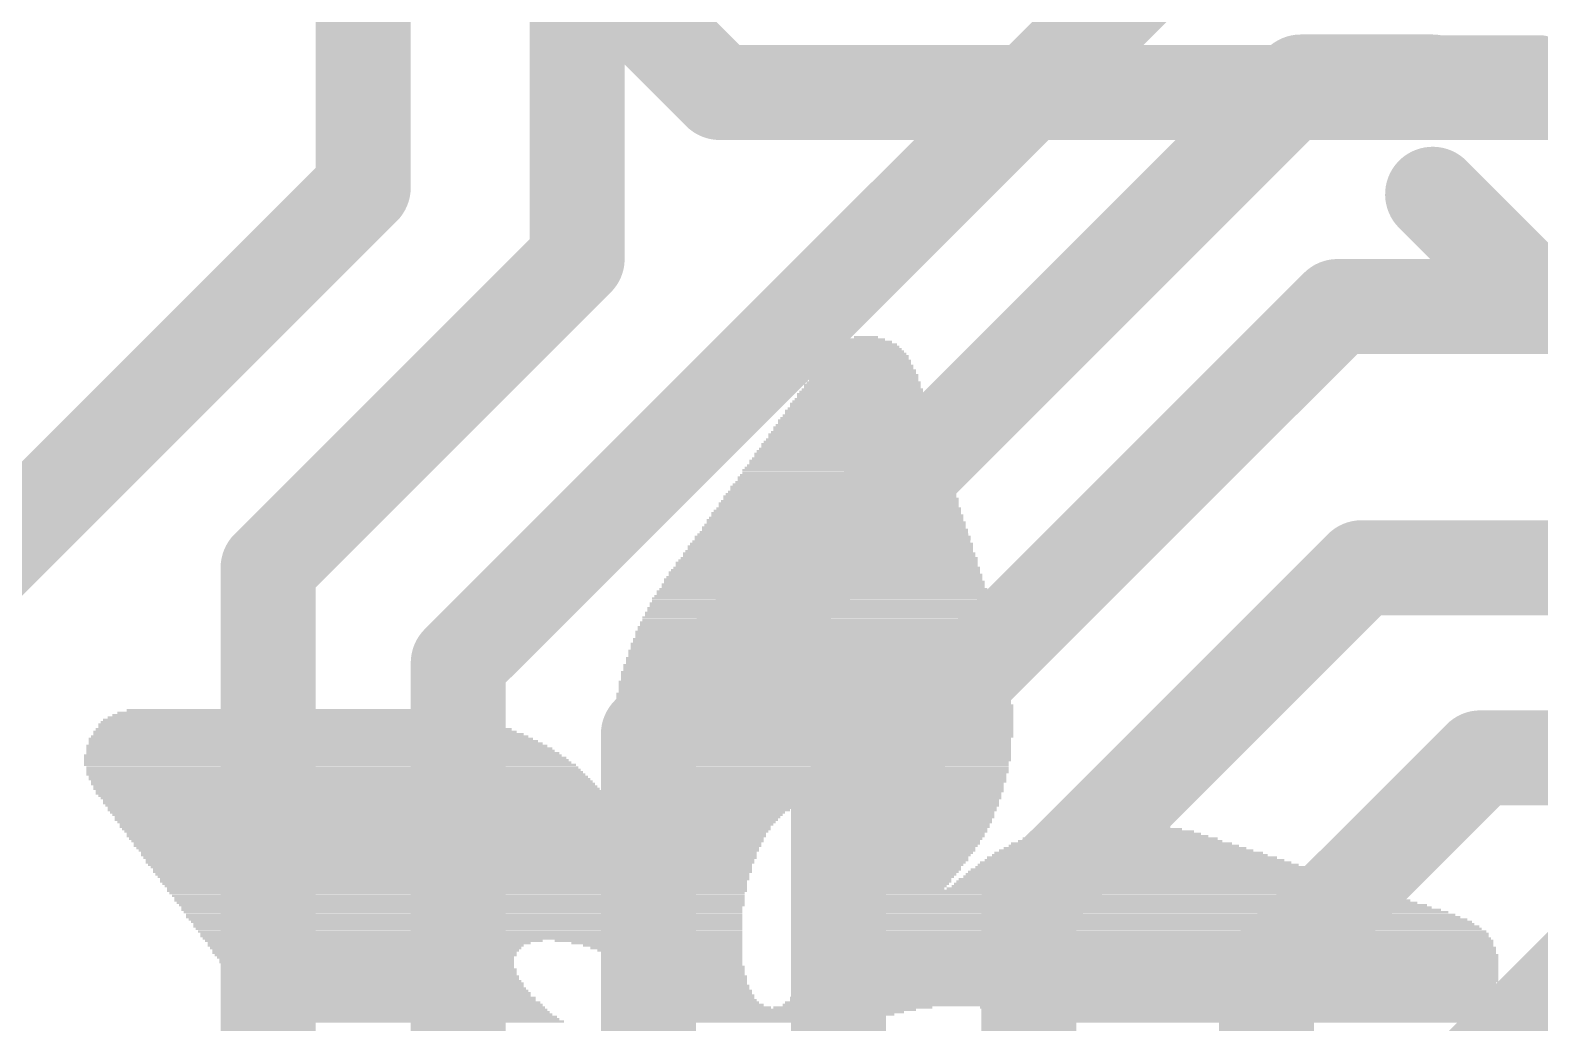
# Model space of a CAD drawing. Extents: x -6.8 to 60.3, y -8.9 to 34.9.
# Drawn here: x 23.113 to 27.146, y 8.944 to 11.597 of the extents above; entities that cross this region are included whole.
import ezdxf

# ---------------------------------------------------------------- set-up
doc = ezdxf.new("R2010")
doc.units = 0
for name, color, linetype in [('1', 12, 'CONTINUOUS'), ('16', 132, 'CONTINUOUS'), ('21', 40, 'CONTINUOUS')]:
    doc.layers.add(name, color=color, linetype=linetype)

# ---------------------------------------------------------------- blocks, each defined once
blk = doc.blocks.new('RECT112000X40000R50')
at = {"const_width": 0.0625}
blk.add_lwpolyline([(0.3188, -0.0625), (0.3188, 0.0625, 0.4142), (0.2875, 0.0938), (-0.2875, 0.0938, 0.4142), (-0.3188, 0.0625), (-0.3188, -0.0625, 0.4142), (-0.2875, -0.0938), (0.2875, -0.0938, 0.4142)], format="xyb", close=True, dxfattribs=at)
blk.add_solid([(-0.3031, -0.0781), (0.3031, -0.0781), (-0.3031, 0.0781), (0.3031, 0.0781)])
blk = doc.blocks.new('RECT')
blk.add_solid([(-0.5, -0.5), (0.5, -0.5), (-0.5, 0.5), (0.5, 0.5)])

msp = doc.modelspace()

# ---------------------------------------------------------------- linework, layer by layer
at = {"layer": '1', "const_width": 0.254}
for points in [[(24.003, 11.176), (24.003, 14.1605)], [(24.5745, 10.9855), (24.5745, 12.6365)], [(26.309, 11.958), (24.257, 9.906)], [(26.5075, 11.458), (24.765, 9.7155)], [(26.86, 11.458), (26.5075, 11.458)], [(22.479, 9.652), (24.003, 11.176)], [(24.5745, 10.9855), (23.749, 10.16)], [(26.606, 10.858), (25.273, 9.525)], [(27.46, 10.858), (26.606, 10.858)], [(23.749, 10.16), (23.749, 7.747)], [(26.67, 10.16), (25.781, 9.271)], [(27.94, 10.16), (26.67, 10.16)], [(24.257, 9.906), (24.257, 7.493)], [(24.765, 9.7155), (24.765, 7.239)], [(26.9875, 9.652), (26.416, 9.0805)], [(28.1305, 9.652), (26.9875, 9.652)], [(25.273, 9.525), (25.273, 6.985)], [(25.781, 9.271), (25.781, 6.731)], [(27.305, 9.144), (26.924, 8.763)], [(26.416, 9.0805), (26.416, 7.62)]]:
    msp.add_lwpolyline(points, dxfattribs=at)
at = {"layer": '1', "const_width": 0.127}
for points in [[(26.5075, 11.5215, 1), (26.5075, 11.3945)], [(26.5524, 11.4131, 1), (26.4626, 11.5029)], [(26.86, 11.3945, 1), (26.86, 11.5215)], [(24.0479, 11.1311, 1), (23.9581, 11.2209)], [(23.9395, 11.176, 1), (24.0665, 11.176)], [(24.6194, 10.9406, 1), (24.5296, 11.0304)], [(24.511, 10.9855, 1), (24.638, 10.9855)], [(26.606, 10.9215, 1), (26.606, 10.7945)], [(26.6509, 10.8131, 1), (26.5611, 10.9029)], [(23.8125, 10.16, 1), (23.6855, 10.16)], [(26.67, 10.2235, 1), (26.67, 10.0965)], [(26.7149, 10.1151, 1), (26.6251, 10.2049)], [(23.7041, 10.2049, 1), (23.7939, 10.1151)], [(24.3205, 9.906, 1), (24.1935, 9.906)], [(24.2121, 9.9509, 1), (24.3019, 9.8611)], [(24.8285, 9.7155, 1), (24.7015, 9.7155)], [(24.7201, 9.7604, 1), (24.8099, 9.6706)], [(26.9875, 9.7155, 1), (26.9875, 9.5885)], [(27.0324, 9.6071, 1), (26.9426, 9.6969)], [(25.3365, 9.525, 1), (25.2095, 9.525)], [(25.2281, 9.5699, 1), (25.3179, 9.4801)], [(25.8445, 9.271, 1), (25.7175, 9.271)], [(25.7361, 9.3159, 1), (25.8259, 9.2261)], [(26.4795, 9.0805, 1), (26.3525, 9.0805)], [(26.3711, 9.1254, 1), (26.4609, 9.0356)]]:
    msp.add_lwpolyline(points, format="xyb", dxfattribs=at)
at = {"layer": '16', "const_width": 0.254}
for points in [[(24.9555, 11.43), (24.5745, 11.811)], [(27.559, 11.43), (24.9555, 11.43)]]:
    msp.add_lwpolyline(points, dxfattribs=at)
at = {"layer": '16', "const_width": 0.127}
for points in [[(24.9555, 11.4935, 1), (24.9555, 11.3665)], [(24.9106, 11.3851, 1), (25.0004, 11.4749)]]:
    msp.add_lwpolyline(points, format="xyb", dxfattribs=at)
at = {"layer": '21', "const_width": 0.254}
msp.add_lwpolyline([(27.16, 10.858), (26.86, 11.158)], dxfattribs=at)
at = {"layer": '21', "const_width": 0.127}
for points in [[(26.9049, 11.2029, 1), (26.8151, 11.1131)], [(27.1151, 10.8131, 1), (27.2049, 10.9029)]]:
    msp.add_lwpolyline(points, format="xyb", dxfattribs=at)

# ---------------------------------------------------------------- block references
at = {"layer": '1', "rotation": 180}
msp.add_blockref('RECT112000X40000R50', (26.86, 11.458), dxfattribs=at)
at = {"layer": '21'}
for p, xscale, yscale in [((25.346, 10.7696), 0.1016, 0.0064), ((25.3461, 10.7759), 0.0635, 0.0063), ((25.3492, 10.7252), 0.2222, 0.0063), ((25.3492, 10.7315), 0.2096, 0.0064), ((25.3492, 10.7378), 0.1968, 0.0063), ((25.3492, 10.7442), 0.1842, 0.0064), ((25.3492, 10.7506), 0.1714, 0.0063), ((25.3524, 10.7569), 0.1524, 0.0064), ((25.3492, 10.7633), 0.1334, 0.0063), ((25.3429, 10.6934), 0.2603, 0.0064), ((25.3461, 10.6871), 0.2667, 0.0063), ((25.346, 10.6997), 0.254, 0.0063), ((25.3461, 10.7061), 0.2413, 0.0064), ((25.3492, 10.7125), 0.235, 0.0063), ((25.3492, 10.7188), 0.2222, 0.0064), ((25.3365, 10.649), 0.3112, 0.0063), ((25.3397, 10.6553), 0.3048, 0.0064), ((25.3397, 10.668), 0.2921, 0.0064), ((25.3397, 10.6616), 0.2921, 0.0063), ((25.3429, 10.6744), 0.2857, 0.0063), ((25.3429, 10.6807), 0.2731, 0.0064), ((25.327, 10.6045), 0.3556, 0.0064), ((25.3301, 10.6109), 0.3493, 0.0063), ((25.3301, 10.6235), 0.3365, 0.0063), ((25.3334, 10.6172), 0.3429, 0.0064), ((25.3333, 10.6299), 0.3302, 0.0064), ((25.3365, 10.6363), 0.3238, 0.0063), ((25.3365, 10.6426), 0.3112, 0.0064), ((25.3207, 10.5664), 0.3937, 0.0064), ((25.3238, 10.5791), 0.3874, 0.0064), ((25.3238, 10.5728), 0.3874, 0.0063), ((25.3238, 10.5854), 0.3746, 0.0063), ((25.327, 10.5982), 0.3683, 0.0063), ((25.327, 10.5918), 0.3683, 0.0064), ((25.3143, 10.5347), 0.4318, 0.0063), ((25.3143, 10.5283), 0.4318, 0.0064), ((25.3143, 10.541), 0.4191, 0.0064), ((25.3175, 10.5537), 0.4127, 0.0064), ((25.3175, 10.5473), 0.4127, 0.0063), ((25.3206, 10.5601), 0.4064, 0.0063), ((25.3048, 10.4902), 0.4763, 0.0064), ((25.3048, 10.4839), 0.4763, 0.0063), ((25.308, 10.4966), 0.4699, 0.0063), ((25.3079, 10.5029), 0.4572, 0.0064), ((25.3111, 10.5156), 0.4508, 0.0064), ((25.3111, 10.5092), 0.4508, 0.0063), ((25.3143, 10.522), 0.4445, 0.0063), ((25.2953, 10.4458), 0.5207, 0.0063), ((25.2984, 10.4521), 0.5144, 0.0064), ((25.2984, 10.4648), 0.5016, 0.0064), ((25.3016, 10.4585), 0.508, 0.0063), ((25.3016, 10.4711), 0.4953, 0.0063), ((25.3048, 10.4775), 0.4889, 0.0064), ((25.2889, 10.4077), 0.5588, 0.0063), ((25.292, 10.4204), 0.5525, 0.0063), ((25.292, 10.414), 0.5525, 0.0064), ((25.292, 10.4267), 0.5397, 0.0064), ((25.2952, 10.433), 0.5334, 0.0063), ((25.2984, 10.4394), 0.527, 0.0064), ((25.2825, 10.3632), 0.6096, 0.0064), ((25.2826, 10.3759), 0.5969, 0.0064), ((25.2826, 10.3696), 0.5969, 0.0063), ((25.2857, 10.3823), 0.5906, 0.0063), ((25.2857, 10.3886), 0.5778, 0.0064), ((25.2889, 10.4013), 0.5715, 0.0064), ((25.2889, 10.3949), 0.5715, 0.0063), ((25.273, 10.3315), 0.6414, 0.0063), ((25.273, 10.3251), 0.6414, 0.0064), ((25.2762, 10.3378), 0.635, 0.0064), ((25.2762, 10.3505), 0.6223, 0.0064), ((25.2794, 10.3442), 0.6287, 0.0063), ((25.2794, 10.3568), 0.6159, 0.0063), ((25.2635, 10.287), 0.6858, 0.0064), ((25.2667, 10.2934), 0.6795, 0.0063), ((25.2667, 10.3061), 0.6667, 0.0063), ((25.2699, 10.2997), 0.6731, 0.0064), ((25.2698, 10.3124), 0.6604, 0.0064), ((25.273, 10.3187), 0.654, 0.0063), ((25.2571, 10.2426), 0.7366, 0.0063), ((25.2572, 10.2489), 0.7239, 0.0064), ((25.2603, 10.2553), 0.7176, 0.0063), ((25.2603, 10.268), 0.7048, 0.0063), ((25.2635, 10.2616), 0.7112, 0.0064), ((25.2635, 10.2743), 0.6985, 0.0064), ((25.2667, 10.2806), 0.6921, 0.0063), ((25.2476, 10.2045), 0.7684, 0.0063), ((25.2508, 10.2172), 0.762, 0.0063), ((25.2508, 10.2108), 0.762, 0.0064), ((25.2539, 10.2235), 0.7557, 0.0064), ((25.2539, 10.2299), 0.7429, 0.0063), ((25.2571, 10.2362), 0.7366, 0.0064), ((25.2413, 10.16), 0.8191, 0.0064), ((25.2413, 10.1727), 0.8065, 0.0064), ((25.2413, 10.1664), 0.8065, 0.0063), ((25.2445, 10.1791), 0.8001, 0.0063), ((25.2476, 10.1854), 0.7938, 0.0064), ((25.2476, 10.1981), 0.781, 0.0064), ((25.2476, 10.1918), 0.781, 0.0063), ((25.2318, 10.1283), 0.8509, 0.0063), ((25.2349, 10.1219), 0.8572, 0.0064), ((25.2349, 10.1346), 0.8446, 0.0064), ((25.2349, 10.1473), 0.8318, 0.0064), ((25.2381, 10.141), 0.8382, 0.0063), ((25.2381, 10.1537), 0.8255, 0.0063), ((25.2286, 10.0838), 0.8953, 0.0064), ((25.2286, 10.0965), 0.8827, 0.0064), ((25.2286, 10.0902), 0.8827, 0.0063), ((25.2318, 10.1029), 0.8763, 0.0063), ((25.2317, 10.1156), 0.8636, 0.0063), ((25.2317, 10.1092), 0.8636, 0.0064), ((25.2222, 10.0394), 0.9334, 0.0063), ((25.2222, 10.0521), 0.9208, 0.0063), ((25.2254, 10.0457), 0.9271, 0.0064), ((25.2254, 10.0648), 0.9144, 0.0063), ((25.2254, 10.0584), 0.9144, 0.0064), ((25.2254, 10.0775), 0.9017, 0.0063), ((25.2254, 10.0711), 0.9017, 0.0064), ((25.219, 10.0013), 0.9652, 0.0063), ((25.2222, 10.0076), 0.9588, 0.0064), ((25.2191, 10.014), 0.9525, 0.0063), ((25.219, 10.0267), 0.9398, 0.0063), ((25.2222, 10.0203), 0.9462, 0.0064), ((25.2222, 10.033), 0.9334, 0.0064), ((25.2158, 9.9695), 0.9843, 0.0064), ((25.219, 9.9632), 0.9906, 0.0063), ((25.2158, 9.9886), 0.9715, 0.0063), ((25.2191, 9.9822), 0.9779, 0.0064), ((25.2191, 9.9759), 0.9779, 0.0063), ((25.219, 9.9949), 0.9652, 0.0064), ((25.2127, 9.9187), 1.016, 0.0064), ((25.2158, 9.9314), 1.0097, 0.0064), ((25.2158, 9.9251), 1.0097, 0.0063), ((25.2127, 9.9378), 1.0033, 0.0063), ((25.2158, 9.9568), 0.9969, 0.0064), ((25.2158, 9.9505), 0.9969, 0.0063), ((25.2158, 9.9441), 0.9969, 0.0064), ((25.2095, 9.8806), 1.035, 0.0064), ((25.2127, 9.8997), 1.0287, 0.0063), ((25.2127, 9.8933), 1.0287, 0.0064), ((25.2127, 9.887), 1.0287, 0.0063), ((25.2127, 9.9123), 1.016, 0.0063), ((25.2127, 9.906), 1.016, 0.0064), ((25.2095, 9.8552), 1.0478, 0.0064), ((25.2095, 9.8489), 1.0478, 0.0063), ((25.2095, 9.8425), 1.0478, 0.0064), ((25.2095, 9.8742), 1.035, 0.0063), ((25.2095, 9.8679), 1.035, 0.0064), ((25.2127, 9.8616), 1.0414, 0.0063), ((25.2064, 9.8235), 1.0541, 0.0063), ((25.2064, 9.8171), 1.0541, 0.0064), ((25.2064, 9.8108), 1.0541, 0.0063), ((25.2064, 9.8044), 1.0541, 0.0064), ((25.2064, 9.798), 1.0541, 0.0063), ((25.2095, 9.8361), 1.0478, 0.0063), ((25.2095, 9.8298), 1.0478, 0.0064), ((23.8062, 9.7599), 0.9715, 0.0063), ((23.7966, 9.7663), 0.9271, 0.0064), ((23.784, 9.7727), 0.8763, 0.0063), ((23.7681, 9.779), 0.7937, 0.0064), ((25.2063, 9.7917), 1.0668, 0.0064), ((25.2063, 9.7854), 1.0668, 0.0063), ((25.2063, 9.779), 1.0668, 0.0064), ((25.2063, 9.7727), 1.0668, 0.0063), ((25.2063, 9.7663), 1.0668, 0.0064), ((25.2063, 9.7599), 1.0668, 0.0063), ((23.8475, 9.7218), 1.1303, 0.0063), ((23.8443, 9.7282), 1.1113, 0.0064), ((23.8284, 9.7409), 1.0668, 0.0064), ((23.8379, 9.7346), 1.0858, 0.0063), ((23.822, 9.7473), 1.0414, 0.0063), ((23.8125, 9.7536), 1.0096, 0.0064), ((25.2063, 9.7536), 1.0668, 0.0064), ((25.2063, 9.7473), 1.0668, 0.0063), ((25.2063, 9.7409), 1.0668, 0.0064), ((25.2063, 9.7346), 1.0668, 0.0063), ((25.2063, 9.7282), 1.0668, 0.0064), ((25.2063, 9.7218), 1.0668, 0.0063), ((23.8792, 9.6837), 1.2319, 0.0063), ((23.8855, 9.6774), 1.2446, 0.0064), ((23.8633, 9.7028), 1.1874, 0.0064), ((23.876, 9.6901), 1.2128, 0.0064), ((23.8697, 9.6965), 1.2001, 0.0063), ((23.8601, 9.7092), 1.1684, 0.0063), ((23.857, 9.7155), 1.1493, 0.0064), ((25.2063, 9.7155), 1.0668, 0.0064), ((25.2063, 9.7092), 1.0668, 0.0063), ((25.2032, 9.7028), 1.0605, 0.0064), ((25.2032, 9.6965), 1.0605, 0.0063), ((25.2032, 9.6901), 1.0605, 0.0064), ((25.2032, 9.6837), 1.0605, 0.0063), ((25.2032, 9.6774), 1.0605, 0.0064), ((23.8951, 9.6584), 1.2763, 0.0063), ((23.9014, 9.652), 1.289, 0.0064), ((23.9046, 9.6456), 1.2954, 0.0063), ((23.9078, 9.6393), 1.3017, 0.0064), ((23.8887, 9.6711), 1.251, 0.0063), ((23.8951, 9.6647), 1.2637, 0.0064), ((25.2032, 9.6711), 1.0605, 0.0063), ((25.2032, 9.6647), 1.0605, 0.0064), ((25.2032, 9.6584), 1.0605, 0.0063), ((25.2032, 9.652), 1.0605, 0.0064), ((25.2032, 9.6456), 1.0605, 0.0063), ((25.2, 9.6393), 1.0541, 0.0064), ((23.9141, 9.633), 1.3144, 0.0063), ((23.9205, 9.6266), 1.3145, 0.0064), ((23.9236, 9.6203), 1.3208, 0.0063), ((23.9268, 9.6139), 1.3272, 0.0064), ((23.93, 9.6075), 1.3335, 0.0063), ((23.9364, 9.6012), 1.3335, 0.0064), ((25.2032, 9.633), 1.0477, 0.0063), ((25.2032, 9.6266), 1.0477, 0.0064), ((25.2032, 9.6203), 1.0477, 0.0063), ((25.2032, 9.6139), 1.0477, 0.0064), ((25.2, 9.6075), 1.0414, 0.0063), ((25.2032, 9.6012), 1.0351, 0.0064), ((23.9395, 9.5949), 1.3398, 0.0063), ((23.949, 9.5822), 1.3462, 0.0063), ((23.9459, 9.5885), 1.3399, 0.0064), ((23.9554, 9.5758), 1.3462, 0.0064), ((23.9586, 9.5694), 1.3525, 0.0063), ((23.9649, 9.5631), 1.3526, 0.0064), ((23.9681, 9.5568), 1.3589, 0.0063), ((25.2032, 9.5949), 1.0351, 0.0063), ((25.2032, 9.5885), 1.0351, 0.0064), ((25.2, 9.5822), 1.0287, 0.0063), ((25.2032, 9.5758), 1.0223, 0.0064), ((25.2032, 9.5694), 1.0223, 0.0063), ((25.2032, 9.5631), 1.0223, 0.0064), ((25.2, 9.5568), 1.016, 0.0063), ((23.9745, 9.5504), 1.3589, 0.0064), ((23.9776, 9.5441), 1.3526, 0.0063), ((23.9871, 9.5313), 1.3589, 0.0063), ((23.984, 9.5377), 1.3525, 0.0064), ((23.9935, 9.525), 1.3589, 0.0064), ((23.9967, 9.5187), 1.3525, 0.0063), ((25.2032, 9.5504), 1.0097, 0.0064), ((25.2032, 9.5441), 1.0097, 0.0063), ((25.2, 9.5377), 1.0033, 0.0064), ((25.2, 9.5187), 0.9906, 0.0063), ((25.2032, 9.5313), 0.9969, 0.0063), ((25.2032, 9.525), 0.9969, 0.0064), ((23.9999, 9.5123), 1.3589, 0.0064), ((24.0062, 9.506), 1.3589, 0.0063), ((24.0094, 9.4996), 1.3525, 0.0064), ((24.0157, 9.4932), 1.3526, 0.0063), ((24.0189, 9.4869), 1.3589, 0.0064), ((24.0221, 9.4806), 1.3525, 0.0063), ((24.0284, 9.4742), 1.3526, 0.0064), ((24.9269, 9.5123), 0.4318, 0.0064), ((24.9206, 9.506), 0.4191, 0.0063), ((24.9206, 9.4996), 0.4064, 0.0064), ((24.9174, 9.4932), 0.4, 0.0063), ((24.9143, 9.4869), 0.3937, 0.0064), ((24.9142, 9.4806), 0.381, 0.0063), ((24.911, 9.4742), 0.3747, 0.0064), ((25.4413, 9.5123), 0.508, 0.0064), ((25.4413, 9.506), 0.4953, 0.0063), ((25.4444, 9.4996), 0.4889, 0.0064), ((25.4476, 9.4932), 0.4826, 0.0063), ((25.4477, 9.4869), 0.4699, 0.0064), ((25.4477, 9.4806), 0.4699, 0.0063), ((25.4476, 9.4742), 0.4572, 0.0064), ((26.0096, 9.4742), 0.2096, 0.0064), ((26.0065, 9.4806), 0.0889, 0.0063), ((24.0316, 9.4679), 1.3589, 0.0063), ((24.0348, 9.4615), 1.3525, 0.0064), ((24.0411, 9.4551), 1.3526, 0.0063), ((24.0475, 9.4488), 1.3525, 0.0064), ((24.0475, 9.4425), 1.3525, 0.0063), ((24.0538, 9.4361), 1.3526, 0.0064), ((24.9078, 9.4679), 0.3683, 0.0063), ((24.911, 9.4615), 0.3619, 0.0064), ((24.9079, 9.4551), 0.3556, 0.0063), ((24.9047, 9.4488), 0.3492, 0.0064), ((24.9078, 9.4425), 0.3429, 0.0063), ((24.9047, 9.4361), 0.3366, 0.0064), ((25.4508, 9.4679), 0.4508, 0.0063), ((25.4477, 9.4615), 0.4445, 0.0064), ((25.4477, 9.4551), 0.4445, 0.0063), ((25.4476, 9.4488), 0.4318, 0.0064), ((25.4476, 9.4425), 0.4318, 0.0063), ((25.4444, 9.4361), 0.4255, 0.0064), ((26.0255, 9.4361), 0.5207, 0.0064), ((26.0223, 9.4425), 0.4762, 0.0063), ((26.0191, 9.4488), 0.4445, 0.0064), ((26.0191, 9.4551), 0.4064, 0.0063), ((26.016, 9.4615), 0.3493, 0.0064), ((26.0128, 9.4679), 0.2921, 0.0063), ((24.0602, 9.4298), 1.3525, 0.0063), ((24.2284, 9.4234), 1.6764, 0.0064), ((24.2284, 9.417), 1.6764, 0.0063), ((24.2285, 9.4107), 1.6637, 0.0064), ((24.2316, 9.4044), 1.6574, 0.0063), ((24.2316, 9.398), 1.6446, 0.0064), ((24.9079, 9.4298), 0.3302, 0.0063), ((25.4444, 9.4298), 0.4127, 0.0063), ((25.4444, 9.4234), 0.4127, 0.0064), ((25.4413, 9.417), 0.4064, 0.0063), ((25.4381, 9.4107), 0.4, 0.0064), ((25.4381, 9.4044), 0.4, 0.0063), ((25.4381, 9.398), 0.3874, 0.0064), ((26.0477, 9.398), 0.7176, 0.0064), ((26.0414, 9.4044), 0.6795, 0.0063), ((26.0382, 9.4107), 0.6477, 0.0064), ((26.035, 9.417), 0.616, 0.0063), ((26.0287, 9.4234), 0.5905, 0.0064), ((26.0255, 9.4298), 0.5461, 0.0063), ((24.2316, 9.3917), 1.6446, 0.0063), ((24.2348, 9.3853), 1.6383, 0.0064), ((24.2348, 9.3789), 1.6256, 0.0063), ((24.2348, 9.3726), 1.6256, 0.0064), ((24.2348, 9.3663), 1.6129, 0.0063), ((24.238, 9.3599), 1.6065, 0.0064), ((24.2411, 9.3536), 1.6002, 0.0063), ((25.4349, 9.3917), 0.381, 0.0063), ((25.4254, 9.3663), 0.362, 0.0063), ((25.4222, 9.3599), 0.3556, 0.0064), ((25.4222, 9.3536), 0.3556, 0.0063), ((25.4318, 9.3853), 0.3747, 0.0064), ((25.4318, 9.3789), 0.3747, 0.0063), ((25.4286, 9.3726), 0.3683, 0.0064), ((26.0858, 9.3536), 0.9208, 0.0063), ((26.0795, 9.3599), 0.8827, 0.0064), ((26.0731, 9.3663), 0.8572, 0.0063), ((26.0668, 9.3726), 0.8319, 0.0064), ((26.0636, 9.3789), 0.8001, 0.0063), ((26.0572, 9.3853), 0.7747, 0.0064), ((26.0509, 9.3917), 0.7366, 0.0063), ((24.2411, 9.3472), 1.6002, 0.0064), ((24.2412, 9.3408), 1.5875, 0.0063), ((24.2443, 9.3345), 1.5812, 0.0064), ((24.2475, 9.3282), 1.5748, 0.0063), ((24.2443, 9.3218), 1.5684, 0.0064), ((24.2475, 9.3155), 1.5621, 0.0063), ((25.4127, 9.3345), 0.3366, 0.0064), ((25.4095, 9.3282), 0.3302, 0.0063), ((25.4095, 9.3218), 0.3302, 0.0064), ((25.4063, 9.3155), 0.3239, 0.0063), ((25.4191, 9.3472), 0.3493, 0.0064), ((25.4159, 9.3408), 0.3429, 0.0063), ((26.1239, 9.3155), 1.0858, 0.0063), ((26.1144, 9.3218), 1.0541, 0.0064), ((26.1081, 9.3282), 1.0287, 0.0063), ((26.1049, 9.3345), 0.9969, 0.0064), ((26.0985, 9.3408), 0.9716, 0.0063), ((26.089, 9.3472), 0.9398, 0.0064), ((24.2507, 9.3091), 1.5557, 0.0064), ((24.2538, 9.3027), 1.5494, 0.0063), ((24.2538, 9.2964), 1.5494, 0.0064), ((24.2538, 9.2901), 1.5367, 0.0063), ((24.257, 9.2837), 1.5304, 0.0064), ((24.2602, 9.2774), 1.524, 0.0063), ((25.4032, 9.3091), 0.3175, 0.0064), ((25.4, 9.3027), 0.3112, 0.0063), ((25.9842, 9.2964), 1.4796, 0.0064), ((26.0128, 9.2774), 1.5367, 0.0063), ((25.9906, 9.2901), 1.4923, 0.0063), ((26.0033, 9.2837), 1.5177, 0.0064), ((26.1334, 9.3027), 1.143, 0.0063), ((26.1271, 9.3091), 1.1049, 0.0064), ((24.2602, 9.271), 1.524, 0.0064), ((24.2634, 9.2646), 1.5177, 0.0063), ((24.2666, 9.2583), 1.5113, 0.0064), ((24.2665, 9.252), 1.4986, 0.0063), ((24.2665, 9.2456), 1.4986, 0.0064), ((24.2697, 9.2393), 1.4922, 0.0063), ((24.2729, 9.2329), 1.4859, 0.0064), ((26.0477, 9.252), 1.6192, 0.0063), ((26.0604, 9.2456), 1.6446, 0.0064), ((26.07, 9.2393), 1.6637, 0.0063), ((26.0795, 9.2329), 1.6827, 0.0064), ((26.0223, 9.271), 1.5558, 0.0064), ((26.0318, 9.2646), 1.5748, 0.0063), ((26.0445, 9.2583), 1.6002, 0.0064), ((24.2729, 9.2265), 1.4859, 0.0063), ((24.2761, 9.2202), 1.4795, 0.0064), ((24.2792, 9.2139), 1.4732, 0.0063), ((24.2824, 9.2075), 1.4668, 0.0064), ((24.2824, 9.2012), 1.4668, 0.0063), ((24.2856, 9.1948), 1.4605, 0.0064), ((26.108, 9.2012), 1.7526, 0.0063), ((26.1112, 9.1948), 1.759, 0.0064), ((26.1017, 9.2075), 1.7399, 0.0064), ((26.0858, 9.2265), 1.6954, 0.0063), ((26.0953, 9.2202), 1.7145, 0.0064), ((26.1017, 9.2139), 1.7272, 0.0063), ((24.2888, 9.1884), 1.4541, 0.0063), ((24.2919, 9.1821), 1.4478, 0.0064), ((24.2919, 9.1758), 1.4478, 0.0063), ((24.2951, 9.1694), 1.4414, 0.0064), ((24.0316, 9.1631), 0.9017, 0.0063), ((24.0189, 9.1567), 0.8636, 0.0064), ((24.765, 9.1631), 0.5016, 0.0063), ((24.7872, 9.1567), 0.4572, 0.0064), ((26.1176, 9.1821), 1.7843, 0.0064), ((26.1176, 9.1758), 1.7843, 0.0063), ((26.1208, 9.1694), 1.7907, 0.0064), ((26.1239, 9.1631), 1.797, 0.0063), ((26.1239, 9.1567), 1.797, 0.0064), ((26.1176, 9.1884), 1.7717, 0.0063), ((24.0094, 9.1504), 0.8445, 0.0063), ((24.0094, 9.144), 0.8319, 0.0064), ((24.0094, 9.1377), 0.8191, 0.0063), ((24.0062, 9.1313), 0.8128, 0.0064), ((24.0094, 9.125), 0.8065, 0.0063), ((24.0094, 9.1186), 0.7937, 0.0064), ((24.0125, 9.1123), 0.7874, 0.0063), ((24.8031, 9.1504), 0.4254, 0.0063), ((24.8126, 9.144), 0.4064, 0.0064), ((24.8222, 9.1377), 0.3873, 0.0063), ((24.8285, 9.1313), 0.3746, 0.0064), ((24.838, 9.125), 0.3556, 0.0063), ((24.8444, 9.1186), 0.3429, 0.0064), ((24.8539, 9.1123), 0.3238, 0.0063), ((26.1207, 9.1123), 1.8288, 0.0063), ((26.1208, 9.1377), 1.8161, 0.0063), ((26.1208, 9.1313), 1.8161, 0.0064), ((26.1239, 9.125), 1.8224, 0.0063), ((26.1239, 9.1186), 1.8224, 0.0064), ((26.1207, 9.1504), 1.8034, 0.0063), ((26.1239, 9.144), 1.8098, 0.0064), ((24.0125, 9.1059), 0.7874, 0.0064), ((24.0157, 9.0996), 0.781, 0.0063), ((24.0189, 9.0932), 0.7747, 0.0064), ((24.0252, 9.0869), 0.7747, 0.0063), ((24.0252, 9.0805), 0.7747, 0.0064), ((24.0284, 9.0742), 0.7684, 0.0063), ((24.8571, 9.1059), 0.3175, 0.0064), ((24.8634, 9.0996), 0.3048, 0.0063), ((24.8729, 9.0932), 0.2985, 0.0064), ((24.8793, 9.0869), 0.2858, 0.0063), ((24.8857, 9.0805), 0.2731, 0.0064), ((24.8889, 9.0742), 0.2667, 0.0063), ((26.1112, 9.0742), 1.8478, 0.0063), ((26.1144, 9.0869), 1.8415, 0.0063), ((26.1144, 9.0805), 1.8415, 0.0064), ((26.1176, 9.0996), 1.8351, 0.0063), ((26.1176, 9.0932), 1.8351, 0.0064), ((26.1207, 9.1059), 1.8288, 0.0064), ((24.0348, 9.0678), 0.7683, 0.0064), ((24.0379, 9.0615), 0.762, 0.0063), ((24.0411, 9.0551), 0.7684, 0.0064), ((24.0475, 9.0488), 0.7683, 0.0063), ((24.0506, 9.0424), 0.762, 0.0064), ((24.0538, 9.0361), 0.7684, 0.0063), ((24.8984, 9.0678), 0.2603, 0.0064), ((24.9015, 9.0615), 0.254, 0.0063), ((24.9078, 9.0551), 0.2413, 0.0064), ((24.911, 9.0488), 0.2349, 0.0063), ((24.9174, 9.0424), 0.235, 0.0064), ((24.9238, 9.0361), 0.2223, 0.0063), ((26.0953, 9.0361), 1.8542, 0.0063), ((26.1017, 9.0488), 1.8542, 0.0063), ((26.1017, 9.0424), 1.8542, 0.0064), ((26.108, 9.0615), 1.8542, 0.0063), ((26.108, 9.0551), 1.8542, 0.0064), ((26.1112, 9.0678), 1.8478, 0.0064), ((24.0602, 9.0297), 0.7683, 0.0064), ((24.0665, 9.0234), 0.7684, 0.0063), ((24.0697, 9.017), 0.762, 0.0064), ((24.0761, 9.0107), 0.7747, 0.0063), ((24.0792, 9.0043), 0.7684, 0.0064), ((24.0888, 8.998), 0.7747, 0.0063), ((24.0951, 8.9916), 0.7747, 0.0064), ((24.9301, 9.0297), 0.2222, 0.0064), ((24.9333, 9.0234), 0.2159, 0.0063), ((24.9397, 9.017), 0.2159, 0.0064), ((24.9428, 9.0107), 0.2096, 0.0063), ((24.9491, 9.0043), 0.2095, 0.0064), ((24.9555, 8.998), 0.2096, 0.0063), ((24.9651, 8.9916), 0.2159, 0.0064), ((26.0572, 8.9916), 1.8669, 0.0064), ((26.0636, 8.998), 1.8669, 0.0063), ((26.0763, 9.0107), 1.8669, 0.0063), ((26.0731, 9.0043), 1.8606, 0.0064), ((26.0858, 9.0234), 1.8606, 0.0063), ((26.0858, 9.017), 1.8606, 0.0064), ((26.0922, 9.0297), 1.8605, 0.0064), ((24.0983, 8.9853), 0.7811, 0.0063), ((24.1046, 8.9789), 0.781, 0.0064), ((24.111, 8.9726), 0.7811, 0.0063), ((24.1173, 8.9662), 0.781, 0.0064), ((24.1237, 8.9599), 0.7937, 0.0063), ((24.13, 8.9535), 0.7938, 0.0064), ((24.9777, 8.9853), 0.2286, 0.0063), ((25.1714, 8.9789), 0.616, 0.0064), ((25.1587, 8.9726), 0.5778, 0.0063), ((25.1492, 8.9662), 0.5461, 0.0064), ((25.1396, 8.9599), 0.5143, 0.0063), ((25.1333, 8.9535), 0.5016, 0.0064), ((25.3111, 8.9853), 0.4254, 0.0063), ((26.3176, 8.9853), 1.3335, 0.0063), ((26.3303, 8.9789), 1.2954, 0.0064), ((26.3367, 8.9726), 1.2573, 0.0063), ((26.3398, 8.9662), 1.2382, 0.0064), ((26.3462, 8.9599), 1.2129, 0.0063), ((26.343, 8.9535), 1.1938, 0.0064), ((24.1395, 8.9472), 0.8001, 0.0063), ((25.127, 8.9472), 0.4763, 0.0063), ((26.343, 8.9472), 1.1811, 0.0063)]:
    msp.add_blockref('RECT', p, dxfattribs=dict(at, xscale=xscale, yscale=yscale))

doc.saveas('drawing.dxf')
